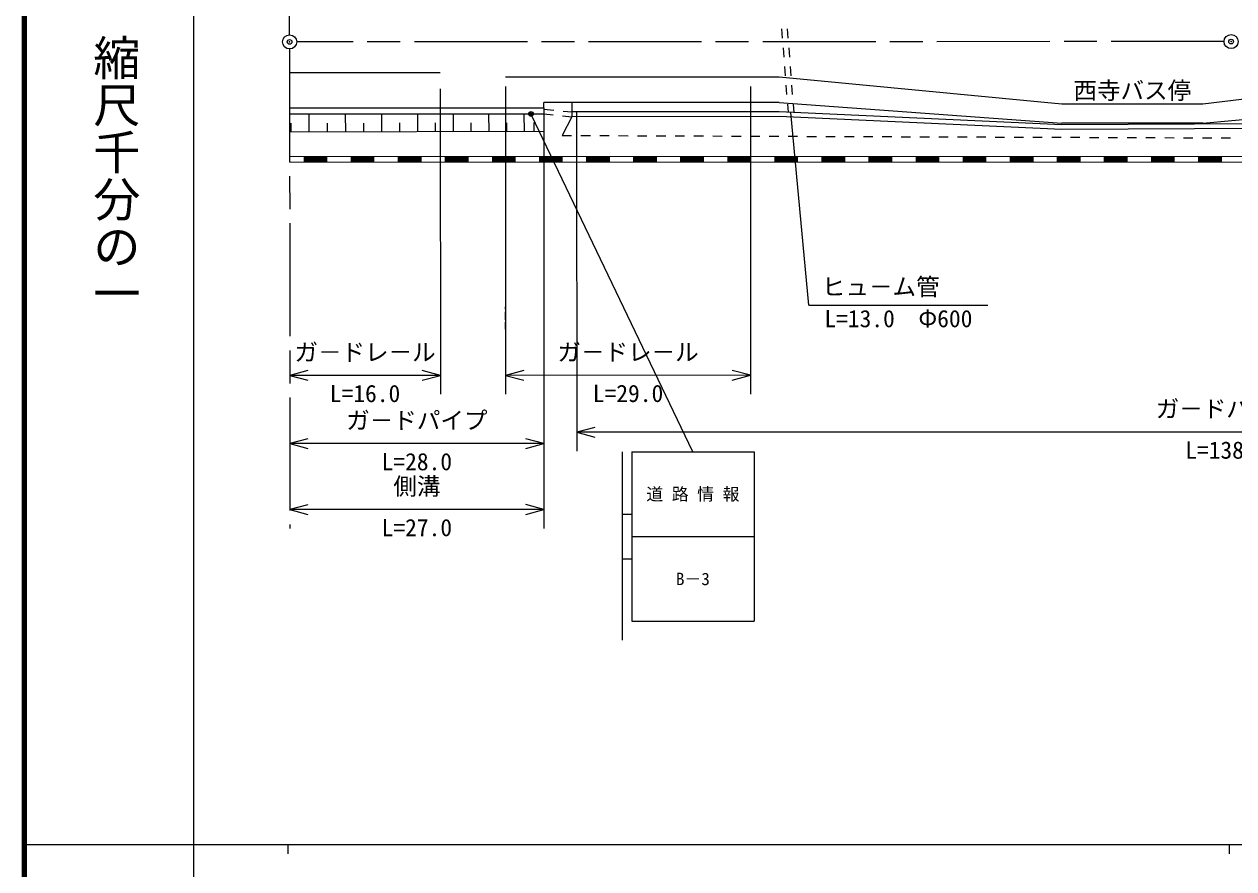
# Model space of a CAD drawing. Units: millimetres on the paper. Extents: x 40 to 680, y 20 to 380.
# Drawn here: x 40 to 168.5, y 202.4 to 292.1 of the extents above; entities that cross this region are included whole.
import ezdxf
from ezdxf.enums import TextEntityAlignment as Align

# ---------------------------------------------------------------- set-up
doc = ezdxf.new("R2010")
doc.units = ezdxf.units.MM
doc.header["$PDMODE"] = 32
doc.header["$PDSIZE"] = 0.5
doc.linetypes.add('CHAIN', pattern=[18.5, 12, -1.5, 3.5, -1.5])
for name, color, linetype, lineweight in [('M-BGD', 7, 'Continuous', 13), ('M-BMK', 2, 'CHAIN', 13), ('M-BMK-SRVR', 3, 'Continuous', 13), ('M-STR-HTXT', 7, 'Continuous', 13), ('M-STR-STRC', 7, 'Continuous', 13), ('M-TTL', 2, 'Continuous', 140), ('M-TTL-BAND', 7, 'Continuous', 13)]:
    doc.layers.add(name, color=color, linetype=linetype, lineweight=lineweight)
doc.styles.add('@ＭＳ ゴシック', font='')
doc.styles.add('ＭＳ ゴシック', font='')
doc.styles.get('@ＭＳ ゴシック').set_extended_font_data('@MS Gothic')
doc.styles.get('ＭＳ ゴシック').set_extended_font_data('MS Gothic')

msp = doc.modelspace()

# ---------------------------------------------------------------- linework, layer by layer
at = {"layer": 'M-BGD'}
for p, q in [((120.445, 291.572), (120.522, 290.575)), ((121.047, 291.572), (121.124, 290.575)), ((120.599, 289.577), (120.676, 288.58)), ((121.201, 289.578), (121.278, 288.581)), ((68.193, 286.943), (84.193, 286.948)), ((120.753, 287.583), (120.83, 286.586)), ((121.355, 287.584), (121.432, 286.587)), ((120.193, 286.46), (91.128, 286.451)), ((150.194, 283.569), (120.193, 286.46)), ((120.907, 285.589), (120.984, 284.592)), ((121.508, 285.59), (121.585, 284.592)), ((189.193, 286.481), (165.194, 283.574)), ((68.194, 283.193), (95.194, 283.202)), ((120.194, 283.76), (95.194, 283.752)), ((95.194, 283.202), (95.194, 283.752)), ((95.194, 283.202), (95.194, 282.552)), ((95.194, 283.054), (96.239, 282.949)), ((97.234, 282.849), (98.17, 282.755)), ((98.169, 283.753), (98.17, 282.253)), ((120.206, 282.76), (98.17, 282.753)), ((120.194, 283.76), (150.194, 281.569)), ((150.205, 281.375), (120.206, 282.76)), ((121.06, 283.595), (121.128, 282.717)), ((121.662, 283.595), (121.732, 282.689)), ((165.194, 283.574), (150.194, 283.569)), ((165.194, 281.574), (189.194, 283.781)), ((68.194, 282.543), (95.194, 282.552)), ((68.346, 280.599), (68.343, 281.568)), ((70.285, 280.605), (70.279, 282.544)), ((72.219, 280.611), (72.216, 281.575)), ((74.147, 280.617), (74.141, 282.545)), ((76.069, 280.623), (76.066, 281.582)), ((77.986, 280.63), (77.98, 282.547)), ((79.898, 280.636), (79.895, 281.589)), ((81.804, 280.642), (81.798, 282.548)), ((83.704, 280.648), (83.701, 281.595)), ((85.599, 280.654), (85.593, 282.549)), ((87.489, 280.66), (87.486, 281.602)), ((89.373, 280.666), (89.367, 282.55)), ((91.252, 280.672), (91.249, 281.609)), ((93.126, 280.678), (93.12, 282.551)), ((94.16, 280.681), (94.157, 281.618)), ((95.194, 282.552), (96.189, 282.452)), ((98.17, 282.253), (97.139, 280.261)), ((97.184, 282.352), (98.17, 282.253)), ((120.194, 282.26), (98.17, 282.253)), ((150.194, 280.875), (120.194, 282.26)), ((165.194, 281.574), (150.194, 281.569)), ((189.193, 281.581), (150.205, 281.375)), ((95.195, 280.684), (68.195, 280.598)), ((97.139, 280.261), (98.139, 280.257)), ((99.139, 280.254), (100.139, 280.25)), ((101.139, 280.246), (102.139, 280.243)), ((103.139, 280.239), (104.139, 280.236)), ((105.139, 280.232), (106.139, 280.228)), ((107.139, 280.225), (108.139, 280.221)), ((109.139, 280.217), (110.139, 280.214)), ((111.139, 280.21), (112.139, 280.206)), ((113.139, 280.203), (114.139, 280.199)), ((115.139, 280.195), (116.139, 280.192)), ((117.139, 280.188), (118.139, 280.185)), ((119.139, 280.181), (120.139, 280.177)), ((121.139, 280.174), (122.139, 280.17)), ((123.139, 280.166), (124.139, 280.163)), ((125.139, 280.159), (126.139, 280.155)), ((127.139, 280.152), (128.139, 280.148)), ((129.139, 280.144), (130.139, 280.141)), ((131.139, 280.137), (132.139, 280.134)), ((133.139, 280.13), (134.139, 280.126)), ((135.139, 280.123), (136.139, 280.119)), ((137.139, 280.115), (138.139, 280.112)), ((139.139, 280.108), (140.139, 280.104)), ((141.139, 280.101), (142.139, 280.097)), ((143.139, 280.094), (144.139, 280.09)), ((145.139, 280.086), (146.139, 280.083)), ((189.194, 281.081), (150.194, 280.875)), ((147.139, 280.079), (148.139, 280.075)), ((149.139, 280.072), (150.139, 280.068)), ((151.139, 280.064), (152.139, 280.061)), ((153.139, 280.057), (154.139, 280.053)), ((155.139, 280.05), (156.139, 280.046)), ((157.139, 280.043), (158.139, 280.039)), ((159.139, 280.035), (160.139, 280.032)), ((161.139, 280.028), (162.139, 280.024)), ((163.139, 280.021), (164.139, 280.017)), ((165.139, 280.013), (166.139, 280.01)), ((167.139, 280.006), (168.139, 280.003)), ((568.438, 278.192), (68.195, 277.973)), ((568.438, 277.592), (68.196, 277.373)), ((72.188, 277.875), (69.688, 277.874)), ((72.188, 277.775), (69.688, 277.774)), ((72.188, 277.675), (69.688, 277.674)), ((72.188, 277.575), (69.688, 277.574)), ((77.188, 277.877), (74.688, 277.876)), ((77.188, 277.777), (74.688, 277.776)), ((77.188, 277.677), (74.688, 277.676)), ((77.188, 277.577), (74.688, 277.576)), ((82.188, 277.879), (79.688, 277.878)), ((82.188, 277.779), (79.688, 277.778)), ((82.188, 277.679), (79.688, 277.678)), ((82.188, 277.579), (79.688, 277.578)), ((87.188, 277.882), (84.688, 277.881)), ((87.188, 277.782), (84.688, 277.781)), ((87.188, 277.682), (84.688, 277.681)), ((87.188, 277.582), (84.688, 277.581)), ((92.188, 277.884), (89.688, 277.883)), ((92.188, 277.784), (89.688, 277.783)), ((92.188, 277.684), (89.688, 277.683)), ((92.188, 277.584), (89.688, 277.583)), ((97.188, 277.886), (94.688, 277.885)), ((97.188, 277.786), (94.688, 277.785)), ((97.188, 277.686), (94.688, 277.685)), ((97.188, 277.586), (94.688, 277.585)), ((102.188, 277.888), (99.688, 277.887)), ((102.188, 277.788), (99.688, 277.787)), ((102.188, 277.688), (99.688, 277.687)), ((102.188, 277.588), (99.688, 277.587)), ((107.188, 277.89), (104.688, 277.889)), ((107.188, 277.79), (104.688, 277.789)), ((107.188, 277.69), (104.688, 277.689)), ((107.188, 277.59), (104.688, 277.589)), ((112.188, 277.893), (109.688, 277.891)), ((112.188, 277.793), (109.688, 277.791)), ((112.188, 277.693), (109.688, 277.691)), ((112.188, 277.593), (109.688, 277.591)), ((117.188, 277.895), (114.688, 277.894)), ((117.188, 277.795), (114.688, 277.794)), ((117.188, 277.695), (114.688, 277.694)), ((117.188, 277.595), (114.688, 277.594)), ((122.188, 277.897), (119.688, 277.896)), ((122.188, 277.797), (119.688, 277.796)), ((122.188, 277.697), (119.688, 277.696)), ((122.188, 277.597), (119.688, 277.596)), ((127.188, 277.899), (124.688, 277.898)), ((127.188, 277.799), (124.688, 277.798)), ((127.188, 277.699), (124.688, 277.698)), ((127.188, 277.599), (124.688, 277.598)), ((132.188, 277.901), (129.688, 277.9)), ((132.188, 277.801), (129.688, 277.8)), ((132.188, 277.701), (129.688, 277.7)), ((132.188, 277.601), (129.688, 277.6)), ((137.188, 277.904), (134.688, 277.902)), ((137.188, 277.804), (134.688, 277.802)), ((137.188, 277.704), (134.688, 277.702)), ((137.188, 277.604), (134.688, 277.602)), ((142.188, 277.906), (139.688, 277.905)), ((142.188, 277.806), (139.688, 277.805)), ((142.188, 277.706), (139.688, 277.705)), ((142.188, 277.606), (139.688, 277.605)), ((147.188, 277.908), (144.688, 277.907)), ((147.188, 277.808), (144.688, 277.807)), ((147.188, 277.708), (144.688, 277.707)), ((147.188, 277.608), (144.688, 277.607)), ((152.188, 277.91), (149.688, 277.909)), ((152.188, 277.81), (149.688, 277.809)), ((152.188, 277.71), (149.688, 277.709)), ((152.188, 277.61), (149.688, 277.609)), ((157.188, 277.912), (154.688, 277.911)), ((157.188, 277.812), (154.688, 277.811)), ((157.188, 277.712), (154.688, 277.711)), ((157.188, 277.612), (154.688, 277.611)), ((157.188, 277.512), (154.688, 277.511)), ((162.188, 277.914), (159.688, 277.913)), ((162.188, 277.814), (159.688, 277.813)), ((162.188, 277.714), (159.688, 277.713)), ((162.188, 277.614), (159.688, 277.613)), ((162.188, 277.514), (159.688, 277.513)), ((167.188, 277.917), (164.688, 277.916)), ((167.188, 277.817), (164.688, 277.816)), ((167.188, 277.717), (164.688, 277.716)), ((167.188, 277.617), (164.688, 277.616)), ((167.188, 277.517), (164.688, 277.516)), ((72.188, 277.475), (69.688, 277.474)), ((77.188, 277.477), (74.688, 277.476)), ((82.188, 277.479), (79.688, 277.478)), ((87.188, 277.482), (84.688, 277.481)), ((92.188, 277.484), (89.688, 277.483)), ((97.188, 277.486), (94.688, 277.485)), ((102.188, 277.488), (99.688, 277.487)), ((107.188, 277.49), (104.688, 277.489)), ((112.188, 277.493), (109.688, 277.491)), ((117.188, 277.495), (114.688, 277.494)), ((122.188, 277.497), (119.688, 277.496)), ((127.188, 277.499), (124.688, 277.498)), ((132.188, 277.501), (129.688, 277.5)), ((137.188, 277.504), (134.688, 277.502)), ((142.188, 277.506), (139.688, 277.505)), ((147.188, 277.508), (144.688, 277.507)), ((152.188, 277.51), (149.688, 277.509)), ((91.128, 264.259), (91.128, 262.227)), ((91.128, 261.804), (91.128, 262.058)), ((91.128, 260.703), (91.128, 261.55)), ((91.128, 259.687), (91.128, 260.449))]:
    msp.add_line(p, q, dxfattribs=at)
at = {"layer": 'M-BMK'}
for p, q in [((68.191, 290.943), (68.179, 330.193)), ((68.192, 289.443), (68.208, 238.543)), ((167.442, 290.225), (68.942, 290.194))]:
    msp.add_line(p, q, dxfattribs=at)
at = {"layer": 'M-BMK-SRVR'}
for centre in [(68.192, 290.193), (168.192, 290.225)]:
    msp.add_circle(centre, 0.75, dxfattribs=at)
for p in [(68.192, 290.193), (68.192, 290.193), (68.192, 290.193), (168.192, 290.225)]:
    msp.add_point(p, dxfattribs=at)
at = {"layer": 'M-STR-HTXT'}
for p, q in [((123.352, 262.232), (121.43, 282.703)), ((95.194, 282.552), (95.208, 238.552)), ((123.352, 262.232), (142.352, 262.232)), ((70.139, 241.062), (68.207, 240.543)), ((95.207, 240.552), (68.207, 240.543)), ((68.207, 240.543), (70.139, 240.026)), ((95.207, 240.552), (93.275, 241.069)), ((93.275, 240.034), (95.207, 240.552))]:
    msp.add_line(p, q, dxfattribs=at)
at = {"layer": 'M-STR-STRC'}
for p, q in [((91.128, 285.451), (91.138, 252.79)), ((117.128, 285.459), (117.138, 252.798)), ((84.193, 285.198), (84.203, 252.788)), ((98.67, 282.753), (98.681, 246.753)), ((111.026, 246.682), (93.9, 282.416)), ((70.134, 255.301), (68.203, 254.783)), ((84.203, 254.788), (68.203, 254.783)), ((68.203, 254.783), (70.135, 254.266)), ((84.203, 254.788), (82.271, 255.305)), ((82.271, 254.27), (84.203, 254.788)), ((93.069, 255.308), (91.138, 254.79)), ((117.138, 254.798), (91.138, 254.79)), ((91.138, 254.79), (93.07, 254.273)), ((117.138, 254.798), (115.206, 255.315)), ((115.206, 254.28), (117.138, 254.798)), ((100.612, 249.271), (98.681, 248.753)), ((70.137, 248.062), (68.205, 247.543)), ((95.205, 247.552), (93.273, 248.069)), ((236.681, 248.796), (98.681, 248.753)), ((98.681, 248.753), (100.613, 248.236)), ((95.205, 247.552), (68.205, 247.543)), ((68.205, 247.543), (70.137, 247.026)), ((93.273, 247.034), (95.205, 247.552)), ((103.526, 246.682), (103.526, 226.682)), ((104.526, 246.682), (117.526, 246.682)), ((104.526, 246.682), (104.526, 228.682)), ((117.526, 246.682), (117.526, 228.682)), ((103.526, 240.057), (104.526, 240.057)), ((104.526, 237.682), (117.526, 237.682)), ((103.526, 235.307), (104.526, 235.307)), ((104.526, 228.682), (117.526, 228.682))]:
    msp.add_line(p, q, dxfattribs=at)
for radius in [0.15, 0.12, 0.09, 0.06, 0.03]:
    msp.add_circle((93.836, 282.551), radius, dxfattribs=at)
msp.add_point((93.836, 282.551), dxfattribs=at)
at = {"layer": 'M-TTL'}
msp.add_line((40, 380), (40, 20), dxfattribs=at)
at = {"layer": 'M-TTL-BAND'}
for p, q in [((58, 370), (58, 20)), ((40, 205), (579, 205)), ((68, 205), (68, 204)), ((168, 205), (168, 204))]:
    msp.add_line(p, q, dxfattribs=at)

# ---------------------------------------------------------------- texts
at = {"layer": 'M-BGD', "style": 'ＭＳ ゴシック'}
msp.add_text('西寺バス停', height=1.833, rotation=0.018, dxfattribs=at).set_placement((157.694, 283.572), align=Align.BOTTOM_CENTER)
at = {"layer": 'M-BGD', "style": '@ＭＳ ゴシック'}
msp.add_text('L=28.0', height=1.833, rotation=0.018, dxfattribs=at).set_placement((81.705, 246.548), align=Align.TOP_CENTER)
at = {"layer": 'M-STR-HTXT', "style": 'ＭＳ ゴシック'}
msp.add_text('ヒュ－ム管', height=1.833, dxfattribs=at).set_placement((124.727, 262.732), align=Align.BOTTOM_LEFT)
msp.add_text('L=13.0\u3000Φ600', height=1.833, dxfattribs=at).set_placement((132.852, 261.732), align=Align.TOP_CENTER)
msp.add_text('側溝', height=1.833, rotation=0.018, dxfattribs=at).set_placement((81.707, 241.548), align=Align.BOTTOM_CENTER)
at = {"layer": 'M-STR-HTXT', "style": '@ＭＳ ゴシック'}
msp.add_text('L=27.0', height=1.833, rotation=0.018, dxfattribs=at).set_placement((81.707, 239.548), align=Align.TOP_CENTER)
at = {"layer": 'M-STR-STRC', "style": 'ＭＳ ゴシック'}
for s, p in [('ガ－ドレ－ル', (76.202, 255.785)), ('ガ－ドレ－ル', (104.137, 255.794)), ('ガ－ドパイプ', (167.68, 249.775)), ('ガ－ドパイプ', (81.705, 248.548))]:
    msp.add_text(s, height=1.833, rotation=0.018, dxfattribs=at).set_placement(p, align=Align.BOTTOM_CENTER)
at = {"layer": 'M-STR-STRC', "style": '@ＭＳ ゴシック'}
for s, p in [('L=16.0', (76.203, 253.785)), ('L=29.0', (104.138, 253.794)), ('L=138.0', (167.681, 247.775))]:
    msp.add_text(s, height=1.833, rotation=0.018, dxfattribs=at).set_placement(p, align=Align.TOP_CENTER)
at = {"layer": 'M-STR-STRC', "style": 'ＭＳ ゴシック'}
for s, p in [('道 路 情 報', (111.026, 242.182)), ('B－3', (111.026, 233.182))]:
    msp.add_text(s, height=1.32, dxfattribs=at).set_placement(p, align=Align.MIDDLE_CENTER)
at = {"layer": 'M-TTL-BAND', "style": '@ＭＳ ゴシック'}
msp.add_text('縮尺千分の一', height=3.666, rotation=270, dxfattribs=at).set_placement((49.777, 261.03), align=Align.MIDDLE_RIGHT)

doc.saveas('drawing.dxf')
